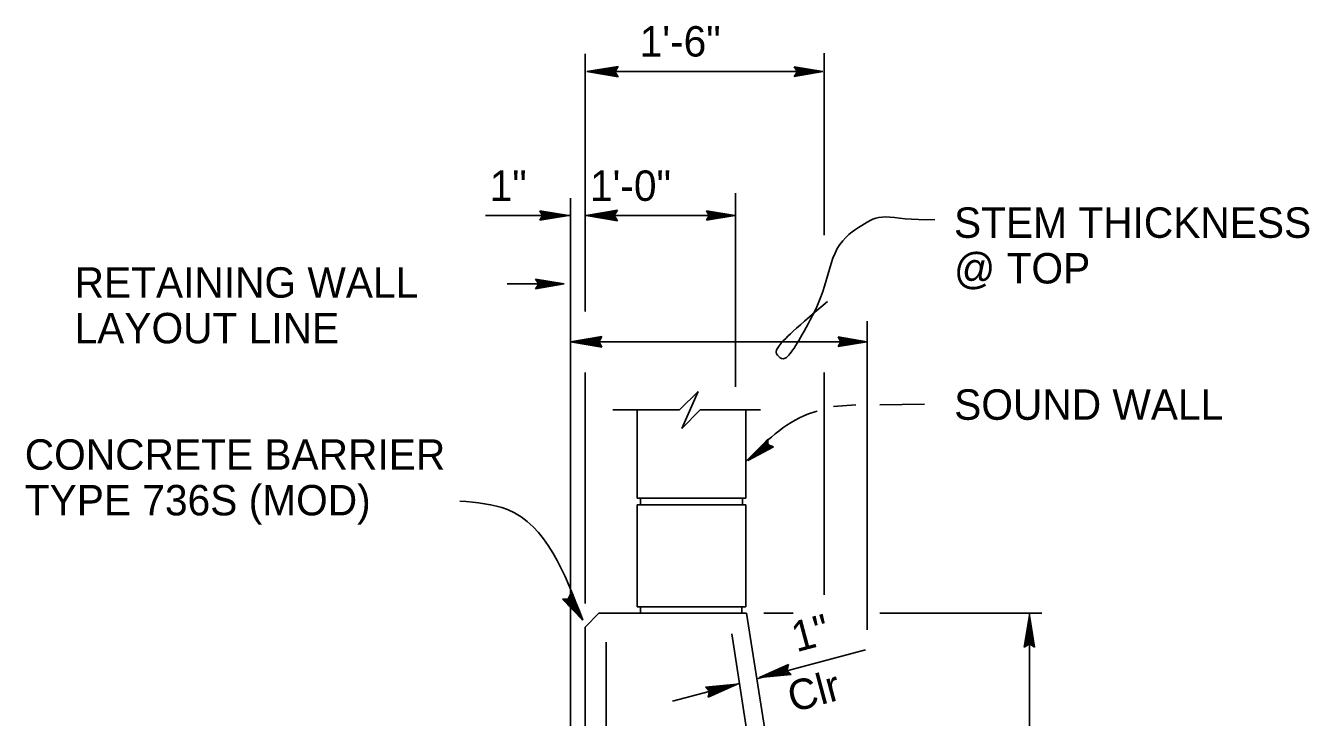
# Model space of a CAD drawing. Extents: x 0 to 2.83, y 0 to 1.83.
# Drawn here: x 0.711 to 1.2031, y 0.7043 to 0.9695 of the extents above; entities that cross this region are included whole.
import ezdxf

# ---------------------------------------------------------------- set-up
doc = ezdxf.new("R2010")
doc.units = 0
for name, color, linetype in [('212 Leaders and Dim Lines', 7, 'Continuous'), ('213 Rebar', 7, 'Continuous'), ('214 Text and Titles', 7, 'Continuous'), ('240 Concrete', 7, 'Continuous'), ('251 Masonry', 7, 'Continuous')]:
    doc.layers.add(name, color=color, linetype=linetype)

msp = doc.modelspace()

# ---------------------------------------------------------------- linework, layer by layer
at = {"layer": '212 Leaders and Dim Lines'}
for p, q in [((0.92543, 0.85991), (0.92543, 0.95869)), ((1.01706, 0.88915), (1.01706, 0.95894)), ((0.9261, 0.95186), (0.93816, 0.95388)), ((0.9261, 0.95186), (0.93785, 0.95337)), ((0.93754, 0.95287), (0.9261, 0.95186)), ((0.93723, 0.95237), (0.9261, 0.95186)), ((0.93692, 0.95186), (0.9261, 0.95186)), ((0.93816, 0.94985), (0.9261, 0.95186)), ((0.9261, 0.95186), (0.93754, 0.95086)), ((0.93785, 0.95036), (0.9261, 0.95186)), ((0.9261, 0.95186), (0.93723, 0.95136)), ((0.92667, 0.95186), (1.01427, 0.95186)), ((0.93692, 0.95186), (0.93754, 0.95287)), ((0.93754, 0.95086), (0.93692, 0.95186)), ((0.93754, 0.95287), (0.93816, 0.95388)), ((0.93754, 0.95086), (0.93816, 0.94985)), ((1.00622, 0.95278), (1.00566, 0.95369)), ((1.00566, 0.95369), (1.0166, 0.95186)), ((1.0166, 0.95186), (1.00566, 0.95004)), ((1.00622, 0.95095), (1.00566, 0.95004)), ((1.00594, 0.95323), (1.0166, 0.95186)), ((1.0166, 0.95186), (1.00594, 0.95049)), ((1.0166, 0.95186), (1.00622, 0.95278)), ((1.00622, 0.95278), (1.00678, 0.95186)), ((1.00622, 0.95095), (1.0166, 0.95186)), ((1.00678, 0.95186), (1.00622, 0.95095)), ((1.0166, 0.95186), (1.0065, 0.95232)), ((1.0065, 0.95141), (1.0166, 0.95186)), ((1.00678, 0.95186), (1.0166, 0.95186)), ((0.91988, 0.6962), (0.91988, 0.90331)), ((0.98316, 0.83241), (0.98316, 0.90523)), ((0.98316, 0.86121), (0.98316, 0.90382)), ((0.88724, 0.8967), (0.91988, 0.8967)), ((0.90867, 0.89761), (0.90811, 0.89852)), ((0.90811, 0.89852), (0.91905, 0.8967)), ((0.91905, 0.8967), (0.90811, 0.89487)), ((0.90867, 0.89578), (0.90811, 0.89487)), ((0.90839, 0.89807), (0.91905, 0.8967)), ((0.91905, 0.8967), (0.90839, 0.89533)), ((0.91905, 0.8967), (0.90867, 0.89761)), ((0.90867, 0.89761), (0.90924, 0.8967)), ((0.90867, 0.89578), (0.91905, 0.8967)), ((0.90924, 0.8967), (0.90867, 0.89578)), ((0.91905, 0.8967), (0.90896, 0.89715)), ((0.90896, 0.89624), (0.91905, 0.8967)), ((0.90924, 0.8967), (0.91905, 0.8967)), ((0.92543, 0.8967), (0.98088, 0.8967)), ((0.92584, 0.8967), (0.9379, 0.89871)), ((0.92584, 0.8967), (0.93759, 0.89821)), ((0.93728, 0.89771), (0.92584, 0.8967)), ((0.93697, 0.8972), (0.92584, 0.8967)), ((0.93666, 0.8967), (0.92584, 0.8967)), ((0.9379, 0.89469), (0.92584, 0.8967)), ((0.92584, 0.8967), (0.93728, 0.89569)), ((0.93759, 0.89519), (0.92584, 0.8967)), ((0.92584, 0.8967), (0.93697, 0.8962)), ((0.93666, 0.8967), (0.93728, 0.89771)), ((0.93728, 0.89569), (0.93666, 0.8967)), ((0.93728, 0.89771), (0.9379, 0.89871)), ((0.97253, 0.89761), (0.97196, 0.89852)), ((0.97196, 0.89852), (0.9829, 0.8967)), ((0.9829, 0.8967), (0.97196, 0.89487)), ((0.97253, 0.89578), (0.97196, 0.89487)), ((0.97225, 0.89807), (0.9829, 0.8967)), ((0.9829, 0.8967), (0.97225, 0.89533)), ((0.9829, 0.8967), (0.97253, 0.89761)), ((0.97253, 0.89761), (0.97309, 0.8967)), ((0.97253, 0.89578), (0.9829, 0.8967)), ((0.97309, 0.8967), (0.97253, 0.89578)), ((0.9829, 0.8967), (0.97281, 0.89715)), ((0.97281, 0.89624), (0.9829, 0.8967)), ((0.97309, 0.8967), (0.9829, 0.8967)), ((0.93728, 0.89569), (0.9379, 0.89469)), ((0.90706, 0.87135), (0.90649, 0.87227)), ((0.90649, 0.87227), (0.91743, 0.87044)), ((0.90678, 0.87181), (0.91743, 0.87044)), ((0.91743, 0.87044), (0.90706, 0.87135)), ((0.90706, 0.87135), (0.90762, 0.87044)), ((0.91413, 0.87044), (0.89557, 0.87044)), ((0.91743, 0.87044), (0.90649, 0.86861)), ((0.90706, 0.86953), (0.90649, 0.86861)), ((0.91743, 0.87044), (0.90678, 0.86907)), ((0.90706, 0.86953), (0.91743, 0.87044)), ((0.90762, 0.87044), (0.90706, 0.86953)), ((0.91743, 0.87044), (0.90734, 0.8709)), ((0.90734, 0.86998), (0.91743, 0.87044)), ((0.90762, 0.87044), (0.91743, 0.87044)), ((1.03364, 0.73787), (1.03364, 0.85614)), ((0.91987, 0.84829), (0.93193, 0.85031)), ((0.91987, 0.84829), (0.93193, 0.85031)), ((0.91987, 0.84829), (0.93162, 0.8498)), ((0.91987, 0.84829), (0.93162, 0.8498)), ((0.93131, 0.8493), (0.91987, 0.84829)), ((0.93131, 0.8493), (0.91987, 0.84829)), ((0.931, 0.8488), (0.91987, 0.84829)), ((0.931, 0.8488), (0.91987, 0.84829)), ((0.91987, 0.84829), (1.03209, 0.84829)), ((0.93069, 0.84829), (0.91987, 0.84829)), ((0.93193, 0.84628), (0.91987, 0.84829)), ((0.91987, 0.84829), (0.93131, 0.84729)), ((0.93162, 0.84678), (0.91987, 0.84829)), ((0.91987, 0.84829), (0.931, 0.84779)), ((0.93069, 0.84829), (0.91987, 0.84829)), ((0.93193, 0.84628), (0.91987, 0.84829)), ((0.91987, 0.84829), (0.93131, 0.84729)), ((0.93162, 0.84678), (0.91987, 0.84829)), ((0.91987, 0.84829), (0.931, 0.84779)), ((0.93069, 0.84829), (0.93131, 0.8493)), ((0.93069, 0.84829), (0.93131, 0.8493)), ((0.93131, 0.84729), (0.93069, 0.84829)), ((0.93131, 0.84729), (0.93069, 0.84829)), ((0.93131, 0.8493), (0.93193, 0.85031)), ((0.93131, 0.8493), (0.93193, 0.85031)), ((0.93131, 0.84729), (0.93193, 0.84628)), ((0.93131, 0.84729), (0.93193, 0.84628)), ((1.02305, 0.84921), (1.02249, 0.85012)), ((1.02249, 0.85012), (1.03343, 0.84829)), ((1.03343, 0.84829), (1.02249, 0.84646)), ((1.02305, 0.84738), (1.02249, 0.84646)), ((1.02277, 0.84966), (1.03343, 0.84829)), ((1.03343, 0.84829), (1.02277, 0.84692)), ((1.03343, 0.84829), (1.02305, 0.84921)), ((1.02305, 0.84921), (1.02361, 0.84829)), ((1.02305, 0.84738), (1.03343, 0.84829)), ((1.02361, 0.84829), (1.02305, 0.84738)), ((1.03343, 0.84829), (1.02333, 0.84875)), ((1.02333, 0.84784), (1.03343, 0.84829)), ((1.02361, 0.84829), (1.03343, 0.84829)), ((0.98316, 0.831), (0.98316, 0.84302)), ((0.92543, 0.74793), (0.92543, 0.83653)), ((1.01706, 0.7513), (1.01706, 0.83653)), ((1.02068, 0.82352), (1.02929, 0.82406)), ((1.03845, 0.82407), (1.05554, 0.82436)), ((0.9878, 0.80281), (0.99546, 0.81092)), ((0.9878, 0.80281), (0.99551, 0.81038)), ((0.99556, 0.80985), (0.9878, 0.80281)), ((0.99561, 0.80931), (0.9878, 0.80281)), ((0.99567, 0.80877), (0.9878, 0.80281)), ((0.9878, 0.80281), (0.99617, 0.80858)), ((0.9878, 0.80281), (0.99667, 0.80838)), ((0.99717, 0.80819), (0.9878, 0.80281)), ((0.99768, 0.80799), (0.9878, 0.80281)), ((0.99556, 0.80985), (0.99546, 0.81092)), ((0.99567, 0.80877), (0.99556, 0.80985)), ((0.99667, 0.80838), (0.99567, 0.80877)), ((0.99667, 0.80838), (0.99768, 0.80799)), ((0.91793, 0.74963), (0.91685, 0.74958)), ((0.92456, 0.74152), (0.91685, 0.74958)), ((0.92456, 0.74152), (0.91739, 0.7496)), ((0.919, 0.74968), (0.91793, 0.74963)), ((0.91793, 0.74963), (0.92456, 0.74152)), ((0.91846, 0.74965), (0.92456, 0.74152)), ((0.91944, 0.75066), (0.919, 0.74968)), ((0.919, 0.74968), (0.92456, 0.74152)), ((0.92456, 0.74152), (0.91922, 0.75017)), ((0.91944, 0.75066), (0.91988, 0.75165)), ((0.92456, 0.74152), (0.91944, 0.75066)), ((0.91966, 0.75115), (0.92456, 0.74152)), ((0.91988, 0.75165), (0.92456, 0.74152)), ((0.994, 0.74417), (1.00518, 0.74417)), ((1.03841, 0.74417), (1.10057, 0.74417)), ((1.09381, 0.73122), (1.09582, 0.74328)), ((1.09431, 0.73153), (1.09582, 0.74328)), ((1.09582, 0.74328), (1.09481, 0.73184)), ((1.09582, 0.74328), (1.09532, 0.73215)), ((1.09582, 0.55764), (1.09582, 0.74417)), ((1.09582, 0.73246), (1.09582, 0.74328)), ((1.09582, 0.74328), (1.09783, 0.73122)), ((1.09683, 0.73184), (1.09582, 0.74328)), ((1.09632, 0.73215), (1.09582, 0.74328)), ((1.09582, 0.74328), (1.09733, 0.73153)), ((0.99129, 0.71905), (1.03296, 0.73018)), ((1.09481, 0.73184), (1.09381, 0.73122)), ((1.09481, 0.73184), (1.09582, 0.73246)), ((1.09582, 0.73246), (1.09683, 0.73184)), ((1.09683, 0.73184), (1.09783, 0.73122)), ((0.99235, 0.71954), (1.00348, 0.7246)), ((0.99235, 0.71954), (1.00331, 0.72403)), ((1.00314, 0.72346), (1.00348, 0.7246)), ((1.00314, 0.72346), (0.99235, 0.71954)), ((1.00297, 0.7229), (0.99235, 0.71954)), ((1.0028, 0.72233), (0.99235, 0.71954)), ((0.99235, 0.71954), (1.00323, 0.72193)), ((0.99235, 0.71954), (1.00366, 0.72152)), ((1.00409, 0.72111), (0.99235, 0.71954)), ((1.00452, 0.72071), (0.99235, 0.71954)), ((1.0028, 0.72233), (1.00314, 0.72346)), ((1.00366, 0.72152), (1.0028, 0.72233)), ((1.00366, 0.72152), (1.00452, 0.72071)), ((0.959, 0.71042), (0.98468, 0.71728)), ((0.97158, 0.71589), (0.98375, 0.71705)), ((0.97244, 0.71507), (0.97158, 0.71589)), ((0.97201, 0.71548), (0.98375, 0.71705)), ((0.98375, 0.71705), (0.97244, 0.71507)), ((0.97244, 0.71507), (0.9733, 0.71426)), ((0.98375, 0.71705), (0.97262, 0.712)), ((0.98375, 0.71705), (0.97279, 0.71256)), ((0.98375, 0.71705), (0.97287, 0.71467)), ((0.97296, 0.71313), (0.98375, 0.71705)), ((0.9733, 0.71426), (0.97296, 0.71313)), ((0.97313, 0.7137), (0.98375, 0.71705)), ((0.9733, 0.71426), (0.98375, 0.71705)), ((0.97296, 0.71313), (0.97262, 0.712))]:
    msp.add_line(p, q, dxfattribs=at)
msp.add_open_spline([(1.05949, 0.89523), (1.05042, 0.89461), (1.03903, 0.89764), (1.03228, 0.89336), (1.02085, 0.88611), (1.01728, 0.86647), (1.00977, 0.85302), (1.00477, 0.84406), (1.00122, 0.84082), (0.99913, 0.84332), (0.99774, 0.84498), (1.00416, 0.85177), (1.01838, 0.8637)], degree=3, dxfattribs=at)
for points in [[(0.98709, 0.8024), (1.01112, 0.82061), (1.01443, 0.8217)], [(0.92456, 0.74152), (0.89565, 0.78396), (0.87746, 0.78722)]]:
    msp.add_spline(points, degree=3, dxfattribs=at)
at = {"layer": '213 Rebar'}
for p, q in [((0.98173, 0.73625), (1.01113, 0.54705)), ((0.93353, 0.37008), (0.93353, 0.73308))]:
    msp.add_line(p, q, dxfattribs=at)
at = {"layer": '240 Concrete'}
for p, q in [((0.92543, 0.73885), (0.93075, 0.74417)), ((0.93075, 0.74417), (0.9873, 0.74417)), ((0.9873, 0.74417), (1.01691, 0.55783)), ((0.92543, 0.63968), (0.92543, 0.73885))]:
    msp.add_line(p, q, dxfattribs=at)
at = {"layer": '251 Masonry'}
for p, q in [((0.96885, 0.82924), (0.96165, 0.82223)), ((0.96256, 0.81508), (0.96885, 0.82924)), ((0.96165, 0.82223), (0.93612, 0.82223)), ((0.94542, 0.78837), (0.94542, 0.82223)), ((0.96256, 0.81508), (0.96955, 0.82223)), ((0.99269, 0.82223), (0.96955, 0.82223)), ((0.98709, 0.78837), (0.98709, 0.82223)), ((0.98709, 0.78837), (0.94542, 0.78837)), ((0.94673, 0.78577), (0.94673, 0.78837)), ((0.98579, 0.78577), (0.98579, 0.78837)), ((0.98709, 0.78577), (0.94542, 0.78577)), ((0.94542, 0.74671), (0.94542, 0.78577)), ((0.98709, 0.74671), (0.98709, 0.78577)), ((0.98709, 0.74671), (0.94542, 0.74671)), ((0.94673, 0.7441), (0.94673, 0.74671)), ((0.98556, 0.74417), (0.98556, 0.74671))]:
    msp.add_line(p, q, dxfattribs=at)

# ---------------------------------------------------------------- texts
at = {"layer": '212 Leaders and Dim Lines'}
for s, p in [('1\'-6"', (0.94638, 0.95765)), ('1"', (0.88885, 0.90231)), ('1\'-0"', (0.92732, 0.90231))]:
    msp.add_text(s, height=0.011667, dxfattribs=at).set_placement(p)
for s, p in [('1"', (1.0065, 0.7292)), ('Clr', (1.005, 0.70613))]:
    msp.add_text(s, height=0.011667, rotation=14.963, dxfattribs=at).set_placement(p)
at = {"layer": '214 Text and Titles'}
for s, height, p in [('STEM THICKNESS', 0.0116667, (1.0669, 0.88814)), ('@ TOP', 0.011667, (1.0669, 0.87064)), ('RETAINING WALL', 0.0116667, (0.72972, 0.86519)), ('LAYOUT LINE', 0.0116667, (0.72972, 0.84769)), ('SOUND WALL', 0.011667, (1.06698, 0.81837)), ('CONCRETE BARRIER', 0.0116667, (0.71061, 0.79922)), ('TYPE 736S (MOD)', 0.0116667, (0.71061, 0.78172))]:
    msp.add_text(s, height=height, dxfattribs=at).set_placement(p)

doc.saveas('drawing.dxf')
